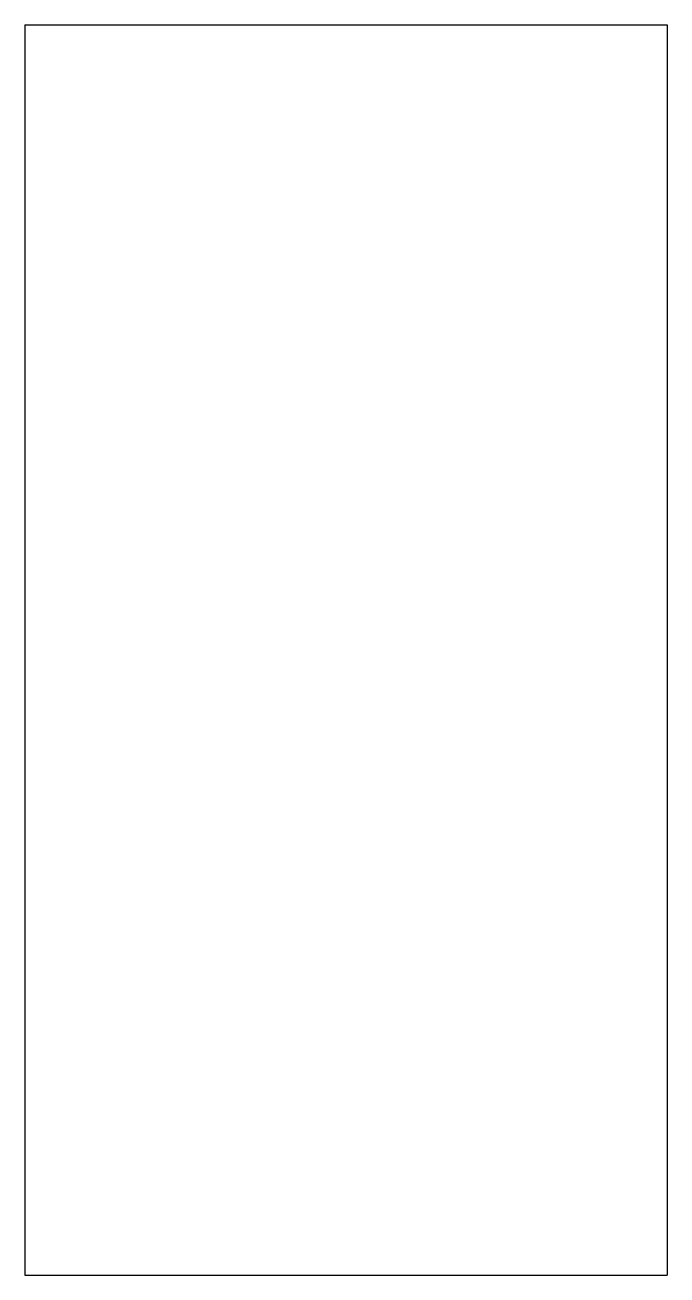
# Model space of a CAD drawing. Header units: millimetres. Extents: x 0 to 9.2, y 0 to 18.
import ezdxf

# ---------------------------------------------------------------- set-up
doc = ezdxf.new("R2010")
doc.units = ezdxf.units.MM
for name, color, linetype in [('SECTION_Z0p010', 7, 'CONTINUOUS'), ('SECTION_Z14p990', 7, 'CONTINUOUS'), ('SECTION_Z7p500', 7, 'CONTINUOUS')]:
    doc.layers.add(name, color=color, linetype=linetype)

msp = doc.modelspace()

# ---------------------------------------------------------------- linework, layer by layer
at = {"layer": 'SECTION_Z0p010'}
for p, q in [((0, 18, 0.01), (9.25, 18, 0.01)), ((0, 18, 0.01), (0, 0, 0.01)), ((9.25, 18, 0.01), (9.25, 0, 0.01)), ((0, 0, 0.01), (9.25, 0, 0.01))]:
    msp.add_line(p, q, dxfattribs=at)
at = {"layer": 'SECTION_Z14p990'}
for p, q in [((0, 18, 14.99), (9.25, 18, 14.99)), ((0, 18, 14.99), (0, 0, 14.99)), ((9.25, 18, 14.99), (9.25, 0, 14.99)), ((0, 0, 14.99), (9.25, 0, 14.99))]:
    msp.add_line(p, q, dxfattribs=at)
at = {"layer": 'SECTION_Z7p500'}
for p, q in [((0, 18, 7.5), (9.25, 18, 7.5)), ((0, 18, 7.5), (0, 0, 7.5)), ((9.25, 18, 7.5), (9.25, 0, 7.5)), ((0, 0, 7.5), (9.25, 0, 7.5))]:
    msp.add_line(p, q, dxfattribs=at)

doc.saveas('drawing.dxf')
